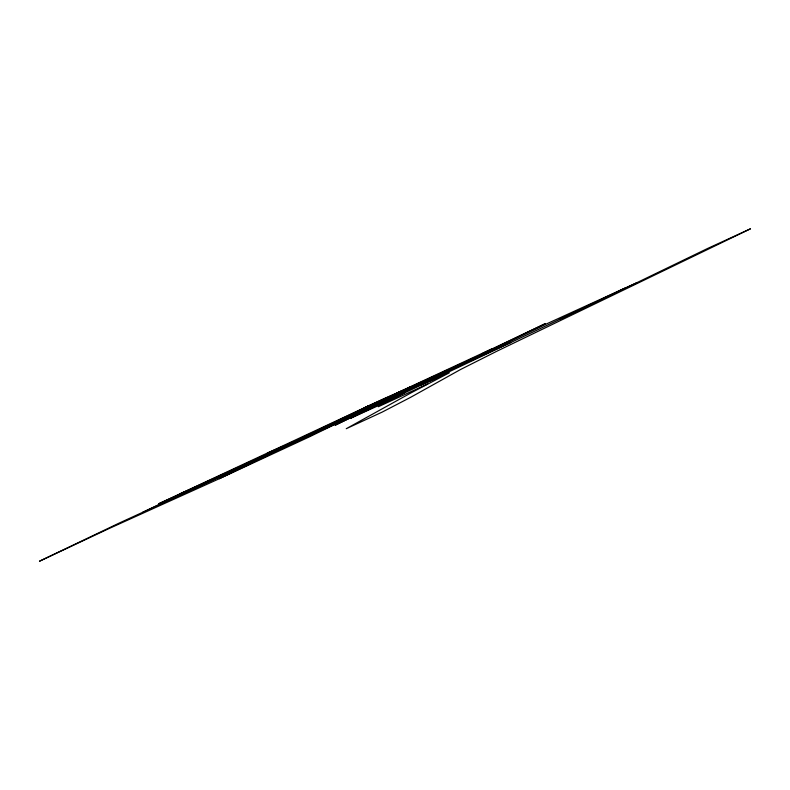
<?xml version="1.0" encoding="UTF-8"?>
<svg xmlns="http://www.w3.org/2000/svg" width="790" height="790" viewBox="0 0 790 790"><rect width="100%" height="100%" fill="white"/><g stroke="black" fill="none" stroke-linecap="round" stroke-linejoin="round"><path stroke-width="1.19" d="M419.954 385.609L449.322 372.811L410.524 393.144L346.257 428.703L382.202 412.084L410.514 397.38L460.61 369.473L497.137 351.086L750.5 228.794L707.573 248.485L627.655 287.135L404.194 393.065L377.403 405.142L545.811 324.226L636.602 282.82M404.194 393.065L378.311 406.741L427.588 384.019M344.351 419.885L322.448 430.491A641.638 6.221 -24.8 0 0 310.243 436.455L219.294 478.71L108.595 528.757L39.5 561.206L118.934 523.197L344.351 419.885L492.447 348.578L396.817 393.035M219.294 478.71L344.667 418.246L411.718 387.495M184.682 491.647L180.229 493.799L329.904 425.326M410.277 388.157L384.394 400.244M381.639 403.226L350.355 418.364L392.482 399.207M321.767 429.434L356.418 413.328L346.83 417.95M352.32 414.74L342.959 419.243L367.686 407.897M330.082 425.622L360.467 410.998M365.701 408.598L410.454 387.06L497.898 346.938M338.436 421.791L348.064 417.16M359.401 411.699L368.663 407.245M376.899 403.463L365.266 409.062L393.746 395.8M363.765 410.188L383.654 400.905M372.297 406.277L381.728 401.725M392.808 396.382L401.873 392.018M485.356 352.686L439.546 374.737L545.288 323.653L482.838 353.288M559.389 319.476L624.781 288.172M193.748 488.901L253.718 460.224M142.694 512.305L195.347 487.134L158.731 503.753L383.397 398.911L410.454 387.06L364.289 407.828L367.972 406.169L283.235 446.706L292.971 442.045L267.316 453.095M311.132 434.332L379.279 403.088M455.218 367.814L510.686 342.554M339.424 423.104L335.177 425.198L384.147 401.646L352.508 416.695A598.82 5.777 -24.8 0 0 339.424 423.104"/></g></svg>
